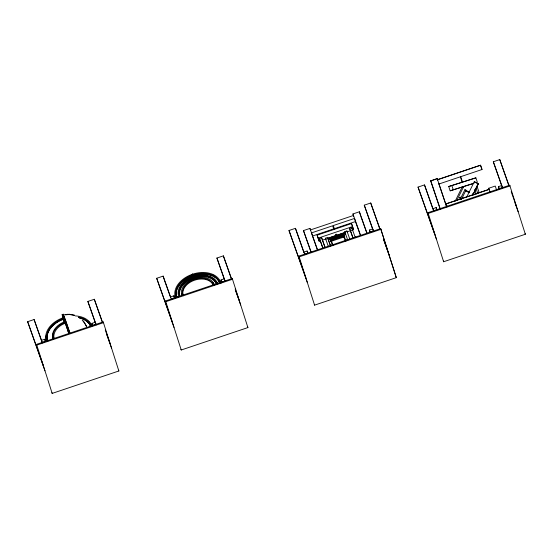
<?xml version="1.0" encoding="UTF-8"?>
<svg xmlns="http://www.w3.org/2000/svg" width="553" height="553" viewBox="0 0 553 553"><rect width="100%" height="100%" fill="white"/><g stroke="black" fill="none" stroke-linecap="round" stroke-linejoin="round"><path stroke-width="0.83" d="M63.277 318.307L63.18 317.657L63.332 317.968M64.307 321.023L64.708 320.878M64.984 321.417C63.657 320.097 64.742 323.623 66.084 323.222M220.841 282.853L220.633 282.224A23.827 16.521 -17.7 0 0 192.506 274.219C191.718 275.491 192.382 273.389 192.838 274.578M193.585 278.104L193.509 277.295M193.322 277.827L193.64 277.412M193.571 277.917C195.05 277.343 192.956 278.747 193.522 277.378M194.179 277.668L193.951 277.882M65.275 322.973L65.385 322.572M65.468 323.18L65.233 322.634M64.964 320.968L64.68 321.224M64.583 319.8C63.823 318.687 64.12 320.263 65.012 319.696M64.321 319.205L64.68 318.853L64.832 319.323M65.088 319.565L64.867 319.62M64.494 321.231L64.971 321.058M192.99 274.509L192.527 274.219A23.827 16.521 -17.7 0 0 175.46 297.383L175.605 297.804M193.992 277.613L193.668 277.834M439.96 208.467L430.683 180.914L437.202 178.584L446.755 206.946M437.679 180.368L437.202 178.584M438.999 183.99L482.016 169.515L480.571 165.216L437.554 179.684L480.571 165.216M447.059 206.774L446.14 203.794L489.156 189.326M456.875 200.283L463.49 186.955L462.474 186.451L455.126 201.257M464.969 189.624L465.985 190.128L461.264 199.64M465.612 190.882L469.338 192.734M465.861 190.377L469.587 192.223M478.324 183.817L474.308 181.688L478.324 183.817L472.697 195.154M482.016 169.515L480.522 165.326M488.216 189.624L488.804 188.227L495.253 186.057L496.615 190.087M460.234 199.163L464.983 189.596M466.753 196.916L474.308 181.688M472.739 195.05L478.373 183.707M337.627 238.039L337.226 237.749L337.185 238.225M63.249 317.781L63.325 318.099M63.27 317.754L62.952 316.606M64.335 319.385L64.805 319.226M64.708 319.309L64.3 319.371L64.563 319.648M64.501 320.685L64.978 320.712M460.421 176.822L462.08 182.255M473.444 183.499L450.17 190.82L448.718 186.52L475.87 177.845L477.322 182.144L475.718 182.649M475.87 177.845L448.718 186.52M450.17 190.82L474.108 183.154M430.683 180.914L437.133 178.743M307.364 282.583L288.991 230.49L295.447 228.32L304.89 254.843M372.916 229.937L364.268 205.17L370.724 202.999L380.167 229.523M436.414 239.179L418.04 187.087L424.49 184.916L433.649 210.631M501.675 185.732L493.317 161.766L499.767 159.596L508.926 185.31M44.973 370.842L27.65 321.694L34.099 319.523L42.45 342.971M95.406 323.097L87.872 301.433L94.321 299.27L102.671 322.717M174.022 327.438L156.693 278.283L163.149 276.12L171.499 299.567M224.165 278.878L216.914 258.03L223.371 255.859L231.721 279.313M310.973 252.127L303.479 230.587L309.929 228.417L317.65 250.094M353.692 216.285L352.945 213.949L359.395 211.778L367.116 233.456M310.44 229.937L353.457 215.47M320.768 240.707L319.164 241.246L317.118 235.163L351.528 223.585L353.581 229.668L347.173 231.825M317.118 235.163L318.175 238.129L352.586 226.55M322.876 248.186L319.496 238.543L321.646 237.818L325.102 247.523M352.987 238.06L349.607 228.417L351.756 227.691L355.213 237.396M325.897 239.774L325.406 238.219L327.556 237.493L330.611 246.078L328.33 239.836M345.259 233.262L344.761 231.707L346.911 230.981L349.69 238.785M345.017 232.467L327.811 238.253L328.323 239.774L345.528 233.988L345.279 233.207L328.074 238.993M322.371 240.168L326.367 238.82M327.97 238.281L345.577 232.364M330.217 239.933L344.194 235.232L344.457 235.972L344.706 236.753L330.729 241.454L330.217 239.933L330.729 241.454M330.48 240.679L344.457 235.972L344.706 236.753M331.344 240.603L330.936 241.17L331.344 240.603L333.058 245.435M344.249 236.262L343.835 236.829L344.249 236.262L345.957 241.094M460.504 199.246L459.854 197.373L460.393 197.193L461.043 199.066M459.978 197.767L460.393 197.193M446.091 203.905L489.108 189.437M45.436 341.436L44.696 339.259L41.475 340.344L42.263 342.57L44.682 341.754M92.012 323.346L95.24 322.261L96.035 324.487C91.563 324.659 93.526 327.922 92.012 323.346L92.51 324.901M170.518 296.94L173.746 295.855L174.582 298.35M221.85 282.293L221.062 279.936L224.283 278.85M303.867 252.085L307.088 251L307.883 253.226L305.463 254.041M370.206 232.357L369.459 230.02L372.687 228.935L373.185 230.497M436.137 207.596L432.909 208.681L433.704 210.907L436.925 209.822L436.137 207.596L436.877 209.933M498.509 186.617L501.73 185.531L502.525 187.757L499.297 188.836L498.509 186.617L499.248 188.953M63.457 317.629A23.827 16.521 -17.7 0 0 46.417 340.793L46.639 341.478L46.507 341.09M90.45 326.498L90.284 326.007L90.671 326.491M75.215 315.901A23.827 16.521 -17.7 0 1 91.584 325.599L91.936 325.973M178.467 296.36L178.806 296.65M213.181 285.389C212.843 285.203 213.016 285.072 213.202 285.058M219.347 282.652L219.818 283.357A22.694 15.733 -17.7 0 0 193.985 275.429A22.694 15.733 -17.7 0 0 176.4 296.443M36.539 344.346L103.211 321.922L103.48 322.662L36.802 345.086L36.539 344.346L52.182 393.404L118.86 370.98L103.211 321.922M165.582 300.943L232.26 278.512L232.523 279.258L165.852 301.682L165.582 300.943L181.232 350.001L247.903 327.576L232.26 278.512M314.574 305.145L298.931 256.087L380.658 228.596L396.307 277.654L314.574 305.145L314.311 304.406M427.974 212.684L509.707 185.193L509.97 185.932L428.243 213.423L427.974 212.684L443.624 261.742L525.35 234.251L509.707 185.193M172.114 298.89L174.534 298.081M225.078 281.076L221.85 282.161L221.062 279.936M373.482 231.161L370.24 232.343L369.459 230.02M217.606 283.917L217.702 283.454M220.73 282.479L220.944 282.86M380.927 229.336L299.194 256.827L298.931 256.087M192.534 274.565L193.032 274.412L192.506 274.067M193.688 277.482L194.138 277.523L193.764 277.316M64.791 314.629L69.381 314.263L74.524 315.175M64.832 314.851L69.367 314.491L74.455 315.39M67.936 314.498L66.104 314.65M67.383 314.318L67.929 314.277M66.077 314.429L66.491 314.394M462.46 186.479L463.476 186.983M472.58 193.688L474.059 194.442M472.324 194.2L473.81 194.953M82.203 320.111L84.692 323.152L86.413 326.45M83.303 320.961L86.627 326.367M65.247 322.869L65.766 324.493M62.6 315.777L62.413 315.321L62.524 315.97M62.53 315.569L62.779 316.205M220.841 282.127L221.082 282.832M219.334 282.618L219.589 283.399L219.43 282.936M178.723 296.415L178.681 296.318A20.426 14.157 -17.7 0 1 193.294 276.445A20.426 14.157 -17.7 0 1 217.405 283.274L217.495 283.558M183.133 295.274L182.974 294.832L183.161 295.364M175.453 297.362L175.591 297.763L175.446 297.369M91.57 325.599L91.598 325.648M78.457 317.125A22.694 15.733 -17.7 0 1 90.505 325.959L90.588 326.229M62.71 316.005L63.014 316.807M63.719 318.369A22.694 15.733 -17.7 0 0 47.496 340.427L47.655 340.911M46.355 341.353L46.265 341.09M346.904 239.815L347.063 240.292L346.911 239.857M219.582 283.378L219.548 282.542A22.694 15.733 -17.7 0 0 192.769 274.965A22.694 15.733 -17.7 0 0 176.538 297.023L176.67 297.452A22.694 15.733 -17.7 0 1 192.893 275.353A22.694 15.733 -17.7 0 1 219.679 282.942L219.548 282.542L219.513 283.177M217.606 283.205L217.868 283.972M174.409 297.839L174.582 298.337M176.69 297.473L176.801 297.12M64.701 318.086L63.519 315.272M63.236 317.367L63.623 318.445M47.496 340.468L47.627 340.876M176.635 297.355L176.684 297.445M90.436 326.457L90.319 326.146M63.567 318.265L63.982 319.434M65.06 319.074L69.851 332.947M63.927 319.268L64.369 320.519M511.214 191.739L516.654 207.009M508.698 185.165L499.767 159.596M514.995 202.847L518.14 211.688M525.087 233.511L525.35 234.251M493.317 161.766L502.47 187.481M459.854 197.373L460.649 199.598M432.564 208.073L424.49 184.916M418.04 187.087L434.921 234.5M443.361 261.002L443.624 261.742M383.602 239.166L387.605 250.419M379.939 229.377L370.724 202.999M383.374 239.02L389.098 255.092M396.307 277.654L380.658 228.596M364.268 205.17L373.71 231.693M360.888 216.451L366.888 233.318M352.945 213.949L360.667 235.626M355.579 221.836L360.438 235.488M353.581 229.668L351.528 223.585M349.607 228.417L353.063 238.122M344.761 231.707L347.816 240.292M343.717 236.442L345.3 240.887M333.494 226.191L334.641 229.412M332.851 226.412L333.998 229.626M330.812 240.783L332.519 245.615M325.406 238.219L328.178 246.023M325.04 247.433L321.646 237.818M319.496 238.543L322.952 248.249M312.846 237.106L317.422 249.956M303.479 230.587L311.201 252.265M303.804 252.286L295.447 228.32M288.991 230.49L305.878 277.91M235.177 289.012L239.207 300.334M231.479 279.134L223.371 255.859M235.799 291.265L240.693 305.014M247.64 326.83L247.903 327.576M216.914 258.03L225.265 281.484M164.635 280.793L170.393 296.968M156.693 278.283L172.529 322.758M180.969 349.261L181.232 350.001M105.264 329.996L110.158 343.738M102.436 322.544L94.321 299.27M106.466 333.86L111.651 348.418M118.598 370.24L118.86 370.98M87.872 301.433L96.222 324.887M41.351 340.372L34.099 319.523M27.65 321.694L43.487 366.169M51.92 392.665L52.182 393.404M64.321 320.36L64.791 321.701M47.89 340.938L47.537 340.593M65.731 324.383L66.319 326.083M219.05 283.233L219.05 283.184M183.306 295.108L183.223 294.873M178.197 297.009L178.184 296.933M66.291 325.994L66.899 327.784M48.235 340.496L48.27 340.641M212.601 285.403L212.58 285.341M66.885 327.715L68.143 331.42M175.363 297.804L175.266 297.549M68.137 331.392L68.779 333.307A20.426 0.346 71.4 0 0 62.53 315.404A20.426 0.346 71.4 0 0 64.259 321.735M488.804 188.227L490.158 192.257M476.886 185.884L479.057 192.333M475.926 187.972L477.827 193.612M474.661 189.326L476.285 194.165M460.704 176.732L462.508 182.11M451.794 185.421L453.239 189.72M446.14 203.794L447.101 206.663M438.771 183.61L446.409 206.297M430.752 180.755L440.299 209.117M90.595 326.27L90.651 326.381A22.694 15.733 -17.7 0 0 78.581 317.512M64.044 321.017L64.501 322.406M359.395 211.778L360.639 215.677M351.756 227.691L352.254 229.253M346.911 230.981L347.408 232.543M344.194 235.232L344.443 236.013M318.175 238.129L319.164 241.246M309.929 228.417L310.427 229.972M307.088 251L307.834 253.336M173.746 295.855L174.485 298.191M163.149 276.12L164.386 280.012M44.696 339.259L45.443 341.595M64.1 321.162L63.346 318.791M63.74 320.021L63.049 317.816M62.793 316.973L63.111 318.003M62.593 316.281L62.862 317.173M62.454 315.756L62.662 316.489M53.938 338.277A15.885 11.447 -19.6 0 1 53.579 334.918M52.86 338.636A17.019 12.263 -19.6 0 1 65.275 321.521M53.129 339.383A17.019 12.263 -19.6 0 1 65.537 322.261M53.952 338.014A15.885 11.447 -19.6 0 1 65.786 323.042M63.16 314.201A20.426 0.346 71.4 0 1 69.865 332.92M46.666 341.567A23.827 16.521 -17.7 0 1 46.21 335.305M88.204 321.182A23.827 16.521 -17.7 0 1 91.245 325.012M47.745 341.208A22.694 15.733 -17.7 0 1 63.968 319.15M79.39 318.044A22.694 15.733 -17.7 0 1 90.754 326.74M47.62 340.821A22.694 15.733 -17.7 0 1 63.844 318.756M47.406 340.89A22.922 15.892 -17.7 0 1 63.795 318.611M78.678 317.353A22.922 15.892 -17.7 0 1 90.851 326.277M183.382 295.765A15.885 11.012 -17.7 0 1 193.951 279.548A15.885 11.012 -17.7 0 1 213.223 285.106M181.916 295.212A17.019 11.8 -17.7 0 1 194.089 278.671A17.019 11.8 -17.7 0 1 214.177 284.36M181.875 294.97A17.019 11.8 -17.7 0 1 181.716 293.878M212.711 282.293A17.019 11.8 -17.7 0 1 214.426 285.141M182.967 294.68A15.885 11.012 -17.7 0 1 194.601 280.191A15.885 11.012 -17.7 0 1 212.953 284.588M179.766 295.938A19.293 13.369 -17.7 0 1 193.557 277.184A19.293 13.369 -17.7 0 1 216.327 283.641M179.552 296.007A19.521 13.528 -17.7 0 1 193.509 277.039A19.521 13.528 -17.7 0 1 216.541 283.565M176.448 297.486A22.922 15.892 -17.7 0 1 192.838 275.207A22.922 15.892 -17.7 0 1 219.894 282.873M216.465 281.74A20.426 14.157 -17.7 0 1 217.142 282.88M179.684 295.558A19.293 13.369 -17.7 0 1 194.635 277.703A19.293 13.369 -17.7 0 1 216.576 284.415M175.308 296.733A23.827 16.521 -17.7 0 1 175.08 295.205M212.331 274.862A23.827 16.521 -17.7 0 1 214.163 275.691M219.493 280.267A23.827 16.521 -17.7 0 1 220.875 282.97M64.196 321.037L64.21 320.968M335.706 234.382L336.362 234.258L335.706 234.382M336.473 236.532L337.13 236.407L336.473 236.504M354.514 218.435L311.498 232.903L312.493 236.02L355.503 221.553L354.514 218.435M355.724 236.864L355.862 237.285L355.731 236.878M177.216 296.906L177.333 297.251L177.223 296.926"/></g></svg>
